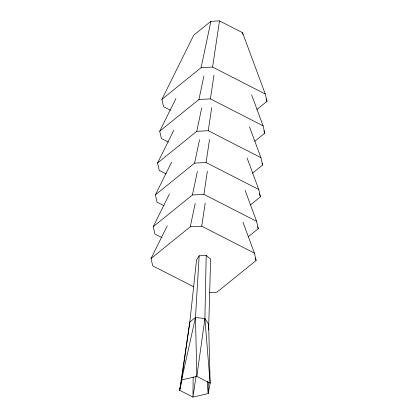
<?xml version="1.0" encoding="UTF-8"?>
<svg xmlns="http://www.w3.org/2000/svg" width="418" height="418" viewBox="0 0 418 418"><rect width="100%" height="100%" fill="white"/><g stroke="black" fill="none" stroke-linecap="round" stroke-linejoin="round"><path stroke-width="0.63" d="M208.284 381.906L208.206 393.568L192.975 397.1L179.667 390.292L189.819 322.069L196.538 259.86L199.167 255.79L206.199 255.424L210.609 259.134L208.613 330.063M193.147 376.999L192.975 397.1L196 376.482M207.218 381.263L208.206 393.568L210.134 383.228L204.898 318.573L206.199 255.424M182.055 379.549L179.667 390.292L181.59 379.946L189.819 322.069L195.483 317.492L204.898 318.573L208.65 324.232L210.134 383.228L196.826 376.414L195.483 317.492L199.167 255.79M204.898 318.573L196.826 376.414L181.59 379.946L195.483 317.492M256.908 109.49L266.961 101.355L265.278 94.024L212.59 67.063L219.492 20.9L210.876 21.344L193.722 35.222L161.886 99.369L163.569 106.7L170.518 110.258M254.734 141.315L264.793 133.18L263.11 125.849L210.421 98.888L213.969 75.167M252.566 173.141L262.624 165.011L260.936 157.675L208.253 130.714L211.701 107.635M250.398 204.966L260.451 196.836L258.768 189.5L206.084 162.539L209.533 139.46M248.229 236.797L258.282 228.662L256.6 221.331L203.911 194.37L207.365 171.286M209.235 292.6L216.895 292.203L256.114 260.492L254.431 253.156L201.742 226.195L205.196 203.117M161.886 99.369L201.105 67.653L210.876 21.344M168.349 142.083L161.4 138.53L159.718 131.195L198.937 99.479L203.89 76.008M166.181 173.909L159.232 170.356L157.549 163.02L196.763 131.309L201.716 107.839M164.008 205.74L157.064 202.181L155.376 194.851L194.595 163.135L199.548 139.664M161.839 237.565L154.89 234.007L153.207 226.676L192.426 194.96L197.38 171.49M193.827 286.873L152.722 265.838L151.039 258.502L190.253 226.786L195.211 203.315M159.718 131.195L175.926 98.538M157.549 163.02L173.752 130.364M155.376 194.851L171.584 162.189M153.207 226.676L169.415 194.02M151.039 258.502L167.247 225.845M201.105 67.653L212.59 67.063M198.937 99.479L210.421 98.888M196.763 131.309L208.253 130.714M194.595 163.135L206.084 162.539M192.426 194.96L203.911 194.37M190.253 226.786L201.742 226.195M219.492 20.9L242.544 32.698L265.278 94.024M251.631 94.881L263.11 125.849M249.457 126.706L260.936 157.675M247.064 157.926L258.768 189.5M245.12 190.362L256.6 221.331M242.952 222.188L254.431 253.156M266.062 98.904L266.961 101.355M263.894 130.729L264.793 133.18M261.945 163.172L262.624 165.011M259.327 193.769L260.451 196.836M257.608 226.822L258.282 228.662M255.215 258.037L256.114 260.492M242.544 32.698L242.962 34.527"/></g></svg>
